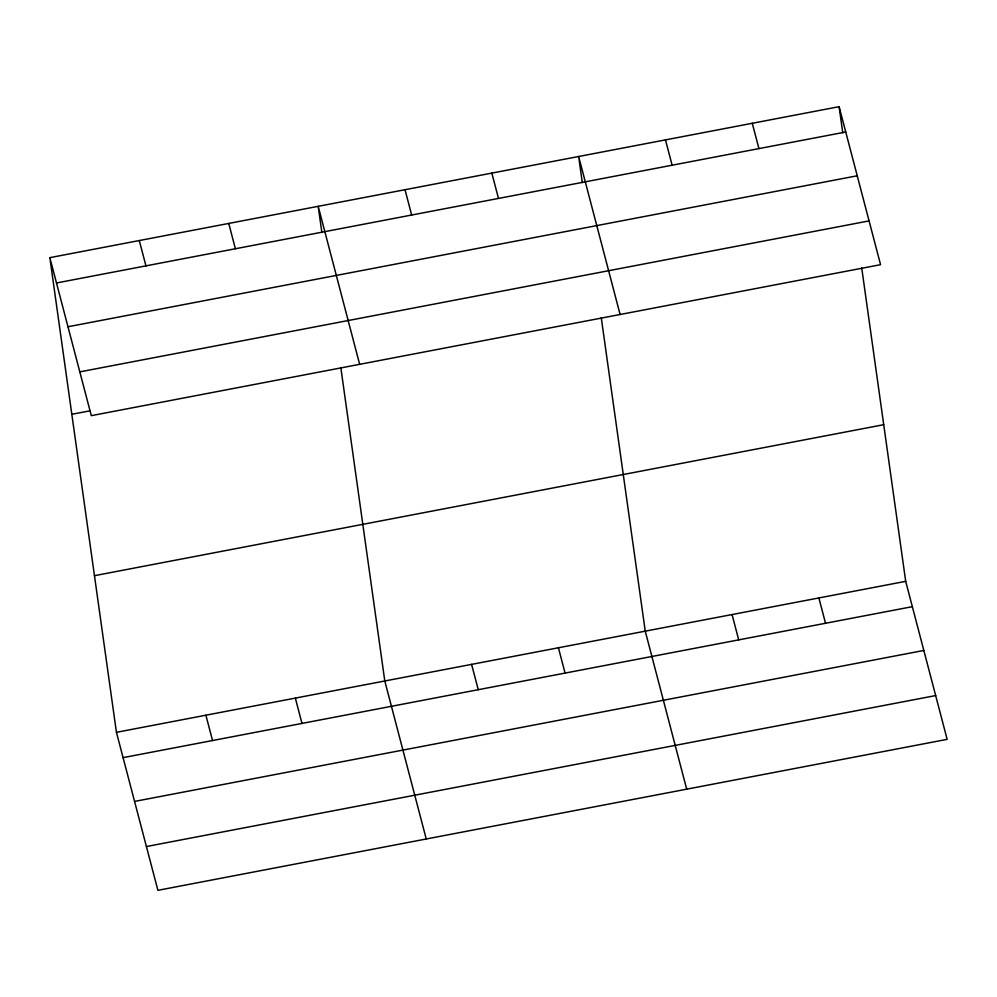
<?xml version="1.0" encoding="UTF-8"?>
<svg xmlns="http://www.w3.org/2000/svg" width="997" height="997" viewBox="0 0 997 997"><rect width="100%" height="100%" fill="white"/><g stroke="black" fill="none" stroke-linecap="round" stroke-linejoin="round"><path stroke-width="1.5" d="M49.85 257.65L839.1 106.679L880.563 264.679L91.3 415.662L49.85 257.65L116.437 732.321L157.9 890.321L947.15 739.35L905.7 581.338L861.72 267.881M56.493 282.974L845.743 132.003M67.983 326.754L857.233 175.784M79.822 371.869L869.072 220.898M71.821 414.291L90.017 410.814M94.466 575.68L883.716 424.697M116.437 732.321L905.7 581.338M123.08 757.645L912.342 606.662M134.57 801.426L923.833 650.455M146.409 846.54L935.66 695.57M752.286 123.279L758.929 148.603M818.873 597.951L825.528 623.275M665.473 139.892L672.115 165.215M732.06 614.551L738.702 639.875M620.109 314.504L578.646 156.492L582.31 182.601M686.696 789.175L645.246 631.163L601.266 317.707M491.833 173.104L498.475 198.428M558.42 647.763L565.075 673.1M405.019 189.717L411.661 215.04M471.606 664.376L478.248 689.7M359.655 364.329L318.193 206.317L321.857 232.426M426.242 838.988L384.792 680.988L340.812 367.519M228.749 223.428L235.392 248.752M295.336 698.099L301.979 723.423M139.293 240.539L145.948 265.863M205.893 715.21L212.535 740.534M839.1 106.679L842.764 132.775"/></g></svg>
